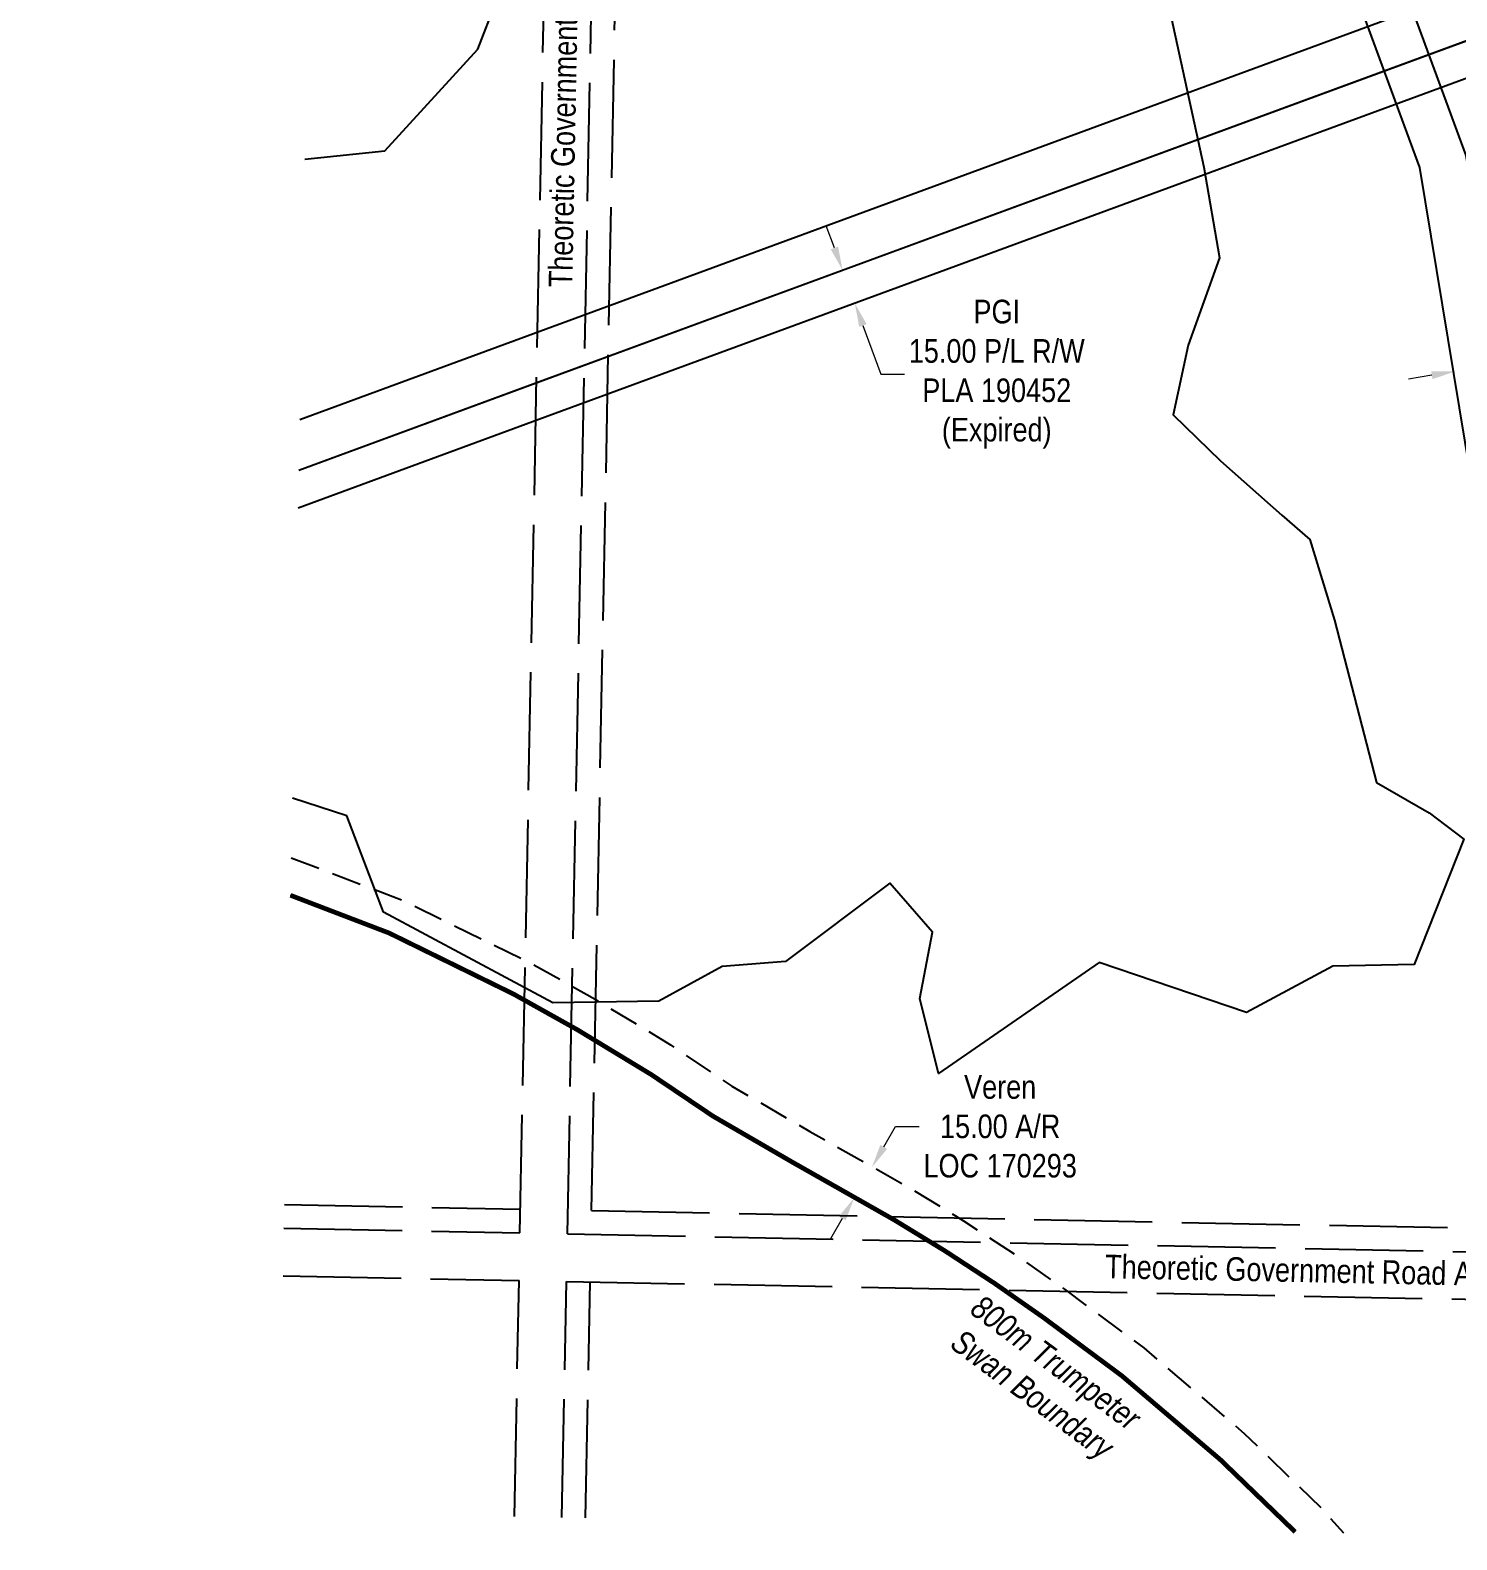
# Model space of a CAD drawing. Extents: x 407785 to 414058, y 6046536 to 6050431.
# Drawn here: x 410682 to 411287, y 6046559 to 6047198 of the extents above; entities that cross this region are included whole.
import ezdxf
from ezdxf.enums import TextEntityAlignment as Align

# ---------------------------------------------------------------- set-up
doc = ezdxf.new("R2010")
doc.units = 0
doc.header["$LTSCALE"] = 5
doc.header["$PDSIZE"] = 0.5
for name, pattern in [('DASHDOT2', [12.7, 6.35, -3.175, 0, -3.175]), ('foc-ACCESSROAD', [3.75, 2.5, -1.25]), ('foc-UNSURVEYED', [12.5, 10, -2.5])]:
    doc.linetypes.add(name, pattern=pattern)
doc.layers.get('Defpoints').update_dxf_attribs({"color": 9})
for name, color, linetype in [('AS-WILDLIFE', 131, 'DASHDOT2'), ('C-AR', 13, 'foc-ACCESSROAD'), ('C-RW', 13, 'Continuous'), ('F-RW', 190, 'Continuous'), ('L-ROAD-T', 7, 'Continuous'), ('L-USEC', 7, 'foc-UNSURVEYED'), ('WETLAND', 143, 'Continuous')]:
    doc.layers.add(name, color=color, linetype=linetype)
for name, color, linetype, lineweight in [('C-AR-T', 13, 'Continuous', 9), ('C-RW-T', 13, 'Continuous', 9), ('F-RW-T', 190, 'Continuous', 9)]:
    doc.layers.add(name, color=color, linetype=linetype, lineweight=lineweight)
doc.styles.add('240', font='ARIALN.TTF', dxfattribs={"height": 30})
doc.styles.add('80CG', font='ARIALN.TTF', dxfattribs={"height": 10})
doc.styles.add('80L', font='ARIALN.TTF', dxfattribs={"height": 10})
doc.dimstyles.new('Compass 5 000', dxfattribs={"dimscale": 5, "dimtxt": 9, "dimasz": 2, "dimexe": 0.2, "dimexo": 0.0625, "dimgap": 0.5, "dimtad": 0, "dimtih": 1, "dimtoh": 1, "dimzin": 0, "dimdsep": 46, "dimtxsty": '80CG', "dimcen": 0.1, "dimse1": 1, "dimse2": 1, "dimclrd": 256, "dimclrt": 256, "dimaunit": 1, "dimadec": 4, "dimazin": 0, "dimtfac": 0.06, "dimtofl": 0, "dimtmove": 0, "dimatfit": 1, "dimfxl": 0.2, "dimtolj": 1, "dimtzin": 0, "dimlwd": -1, "dimarcsym": 0})

# ---------------------------------------------------------------- blocks, each defined once
blk = doc.blocks.new('*D36')
at = {"layer": 'Defpoints', "color": 0, "transparency": 16777216}
for p in [(411201.45, 6047160.58), (411206.63, 6047146.5), (411031.71, 6047082.15)]:
    blk.add_point(p, dxfattribs=at)
at = {"layer": 'F-RW-T', "transparency": 16777216}
for p, q in [((411023.08, 6047105.61), (411019.63, 6047114.99)), ((411035.16, 6047072.76), (411042.75, 6047052.15)), ((411042.75, 6047052.15), (411052.75, 6047052.15))]:
    blk.add_line(p, q, dxfattribs=at)
for points in [[(411024.64, 6047106.18), (411021.51, 6047105.03), (411026.53, 6047096.22)], [(411036.73, 6047073.34), (411033.6, 6047072.19), (411031.71, 6047082.15)]]:
    blk.add_solid(points, dxfattribs=at)
at = {"layer": 'F-RW-T', "transparency": 16777216, "insert": (411091.83, 6047052.15), "char_height": 10, "attachment_point": 5, "style": '80CG'}
blk.add_mtext('\\A1;PGI\\P15.00 P/L R/W\\PPLA 190452\\P(Expired)', dxfattribs=at)
blk = doc.blocks.new('*D39')
at = {"layer": 'C-AR-T', "transparency": 16777216}
for p, q in [((411043.96, 6046724.91), (411048.98, 6046733.56)), ((411048.98, 6046733.56), (411058.98, 6046733.56)), ((411026.41, 6046694.63), (411021.4, 6046685.98))]:
    blk.add_line(p, q, dxfattribs=at)
for points in [[(411042.52, 6046725.74), (411045.41, 6046724.07), (411038.95, 6046716.26)], [(411024.97, 6046695.47), (411027.86, 6046693.8), (411031.43, 6046703.28)]]:
    blk.add_solid(points, dxfattribs=at)
at = {"layer": 'Defpoints', "color": 0, "transparency": 16777216}
for p in [(410991.22, 6046743.93), (410983.7, 6046730.95), (411038.95, 6046716.26)]:
    blk.add_point(p, dxfattribs=at)
at = {"layer": 'C-AR-T', "transparency": 16777216, "insert": (411093.28, 6046733.56), "char_height": 10, "attachment_point": 5, "style": '80CG'}
blk.add_mtext('\\A1;Veren\\P15.00 A/R\\PLOC 170293', dxfattribs=at)
blk = doc.blocks.new('*D44')
at = {"layer": 'C-RW-T', "transparency": 16777216}
for p, q in [((411315.57, 6047058.2), (411325.43, 6047059.83)), ((411276.11, 6047051.69), (411266.24, 6047050.07))]:
    blk.add_line(p, q, dxfattribs=at)
for points in [[(411315.3, 6047059.84), (411315.84, 6047056.56), (411305.7, 6047056.57)], [(411275.84, 6047053.34), (411276.38, 6047050.05), (411285.98, 6047053.32)]]:
    blk.add_solid(points, dxfattribs=at)
at = {"layer": 'Defpoints', "color": 0, "transparency": 16777216}
for p in [(411305.7, 6047056.57), (411306.69, 6047050.6), (411286.96, 6047047.35)]:
    blk.add_point(p, dxfattribs=at)
at = {"layer": 'C-RW-T', "transparency": 16777216, "insert": (411364.97, 6047059.83), "char_height": 10, "attachment_point": 5, "style": '80CG'}
blk.add_mtext('\\A1;Veren\\P20.00 P/L R/W\\PPLA ______', dxfattribs=at)

msp = doc.modelspace()

# ---------------------------------------------------------------- linework, layer by layer
at = {"layer": 'AS-WILDLIFE', "const_width": 1.999, "flags": 128}
msp.add_lwpolyline([(410792.718, 6046831.463), (410834.481, 6046815.481), (410887.102, 6046789.682), (410893.072, 6046786.346), (410914.187, 6046774.542), (410922.906, 6046769.254), (410945.513, 6046755.544), (410971.675, 6046737.922), (411005.227, 6046718.474), (411026.268, 6046706.559), (411044.315, 6046696.314), (411048.239, 6046694.091), (411069.805, 6046680.935), (411090.945, 6046667.104), (411093.708, 6046665.165), (411111.638, 6046652.614), (411144.723, 6046628.045), (411186.492, 6046592.49), (411218.197, 6046561.873)], dxfattribs=at)
at = {"layer": 'C-AR', "flags": 128}
for points in [[(410793.029, 6046847.398), (410840.472, 6046829.242), (410893.403, 6046803.292), (410894.065, 6046802.967), (410921.735, 6046787.5), (410923.244, 6046786.584), (410953.593, 6046768.179), (410979.632, 6046750.641), (411012.68, 6046731.483), (411033.656, 6046719.607), (411055.845, 6046707.014), (411074.357, 6046695.717), (411077.815, 6046693.611), (411099.351, 6046679.522), (411120.538, 6046664.632), (411154.062, 6046639.786), (411196.569, 6046603.602), (411229.143, 6046572.148), (411238.683, 6046561.468)], [(411218.197, 6046561.873), (411186.492, 6046592.49), (411144.723, 6046628.045), (411111.638, 6046652.614), (411093.708, 6046665.165), (411090.945, 6046667.104), (411069.805, 6046680.935), (411048.239, 6046694.091), (411044.315, 6046696.314), (411026.268, 6046706.559), (411005.227, 6046718.474), (410971.675, 6046737.922), (410945.513, 6046755.544), (410922.906, 6046769.254), (410914.187, 6046774.542), (410893.072, 6046786.346), (410887.102, 6046789.682), (410834.481, 6046815.481), (410792.718, 6046831.463)]]:
    msp.add_lwpolyline(points, dxfattribs=at)
at = {"layer": 'C-RW'}
msp.add_lwpolyline([(411366.815, 6046558.929), (411271.071, 6047139.604), (411103.35, 6047595.5), (411136.574, 6047628.802), (410914.492, 6047787.843), (410838.712, 6047797.328), (410807.867, 6047795.193), (410791.026, 6047783.993), (410683.867, 6047776.53), (410682.478, 6047796.474), (410784.36, 6047803.57), (410801.205, 6047814.772), (410839.268, 6047817.407), (410922.008, 6047807.051), (411167.356, 6047631.348), (411126.521, 6047590.419), (411290.487, 6047144.727), (411387.143, 6046558.526)], dxfattribs=at)
at = {"layer": 'F-RW'}
for points in [[(410796.652, 6047032.989), (411824.313, 6047411.213), (411943.011, 6047475.609), (411921.216, 6047513.013), (411965.883, 6047539.041), (412059.398, 6047593.532), (412112.062, 6047503.152), (412263.278, 6047477.044), (412502.494, 6047432.799), (412632.614, 6047445.284)], [(410796.233, 6047011.533), (411832.575, 6047392.951), (411970.661, 6047467.865), (411948.553, 6047505.805), (411975.948, 6047521.768), (412052.19, 6047566.194), (412099.48, 6047485.037), (412259.759, 6047457.365), (412501.613, 6047412.632), (412632.228, 6047425.164)], [(410796.232, 6047011.484), (410898.198, 6047049.002), (410928.584, 6047060.181), (411582.176, 6047300.654)], [(411592.34, 6047288.411), (410928.27, 6047044.09), (410897.884, 6047032.91), (410795.918, 6046995.393)]]:
    msp.add_lwpolyline(points, dxfattribs=at)
at = {"layer": 'L-USEC'}
for p, q in [((410889.902, 6046688.464), (410905.597, 6047492.58)), ((410910.007, 6046688.066), (410925.701, 6047492.187)), ((410920.255, 6046697.919), (410935.753, 6047491.991)), ((410790.162, 6046700.496), (410890.108, 6046698.516)), ((410920.255, 6046697.919), (411713.97, 6046682.194)), ((410789.966, 6046690.444), (410889.908, 6046688.464)), ((410910.007, 6046688.066), (411713.771, 6046672.142)), ((410789.573, 6046670.34), (410889.51, 6046668.36)), ((410887.56, 6046568.424), (410889.51, 6046668.36)), ((410907.664, 6046568.026), (410909.614, 6046667.968)), ((410909.614, 6046667.962), (411713.373, 6046652.038)), ((410917.716, 6046567.826), (410919.666, 6046667.772))]:
    msp.add_line(p, q, dxfattribs=at)
at = {"layer": 'WETLAND', "flags": 128}
for points in [[(410798.804, 6047143.272), (410832.669, 6047146.72), (410872.122, 6047189.803), (410887.612, 6047230.062)], [(411161.754, 6047221.528), (411179.549, 6047139.764), (411186.192, 6047101.436), (411172.935, 6047064.407), (411166.486, 6047034.889), (411186.607, 6047015.474), (411212.549, 6046992.435), (411224.485, 6046982.154), (411234.921, 6046947.941), (411252.657, 6046879.244), (411274.979, 6046866.449), (411289.675, 6046855.167), (411268.67, 6046802.215), (411234.149, 6046801.505), (411197.666, 6046781.795), (411135.226, 6046802.937), (411067.166, 6046755.964), (411059.207, 6046787.811), (411064.559, 6046815.896), (411046.515, 6046836.594), (411002.425, 6046803.38), (410975.593, 6046801.311), (410948.706, 6046786.619), (410903.84, 6046785.901), (410832.142, 6046824.287), (410816.618, 6046865.167), (410793.522, 6046872.651)]]:
    msp.add_lwpolyline(points, dxfattribs=at)

# ---------------------------------------------------------------- texts
at = {"layer": 'AS-WILDLIFE', "insert": (411111.026, 6046625.67), "char_height": 10.0044, "attachment_point": 5, "rotation": 323.40259, "style": '240'}
msp.add_mtext_dynamic_manual_height_columns('{\\fArial Narrow|b0|i1|c0|p34;800m Trumpeter \\PSwan Boundary}', width=85.81306, gutter_width=45.02, heights=[0], dxfattribs=at)
at = {"layer": 'L-ROAD-T', "style": '80L'}
for rotation, p in [(88.881623, (410908.975, 6047188.912)), (358.864936, (411237.699, 6046672.321))]:
    msp.add_text('Theoretic Government Road Allowance', height=10, rotation=rotation, dxfattribs=at).set_placement(p, align=Align.MIDDLE_CENTER)

# ---------------------------------------------------------------- dimensions: what is measured, and where the dimension line sits
at = {"layer": 'C-AR-T'}
dim = msp.add_linear_dim(base=(411038.948, 6046716.256), p1=(410983.696, 6046730.954), p2=(410991.215, 6046743.926), angle=59.899969, text='Veren\\P15.00 A/R\\PLOC 170293', dimstyle='Compass 5 000', dxfattribs=at)
dim.commit()
dim.dimension.update_dxf_attribs({"geometry": '*D39', "text_midpoint": (411093.279, 6046733.559), "dimtype": 161})
at = {"layer": 'C-RW-T'}
dim = msp.add_aligned_dim(p1=(411286.961, 6047047.346), p2=(411306.686, 6047050.598), distance=6.056, text='Veren\\P20.00 P/L R/W\\PPLA ______', dimstyle='Compass 5 000', dxfattribs=at)
dim.commit()
dim.dimension.update_dxf_attribs({"geometry": '*D44', "text_midpoint": (411364.974, 6047059.827)})
at = {"layer": 'F-RW-T'}
dim = msp.add_linear_dim(base=(411031.709, 6047082.147), p1=(411201.449, 6047160.577), p2=(411206.627, 6047146.502), angle=290.199318, text='PGI\\P15.00 P/L R/W\\PPLA 190452\\P(Expired)', dimstyle='Compass 5 000', dxfattribs=at)
dim.commit()
dim.dimension.update_dxf_attribs({"geometry": '*D36', "text_midpoint": (411091.831, 6047052.151), "dimtype": 161})

doc.saveas('drawing.dxf')
